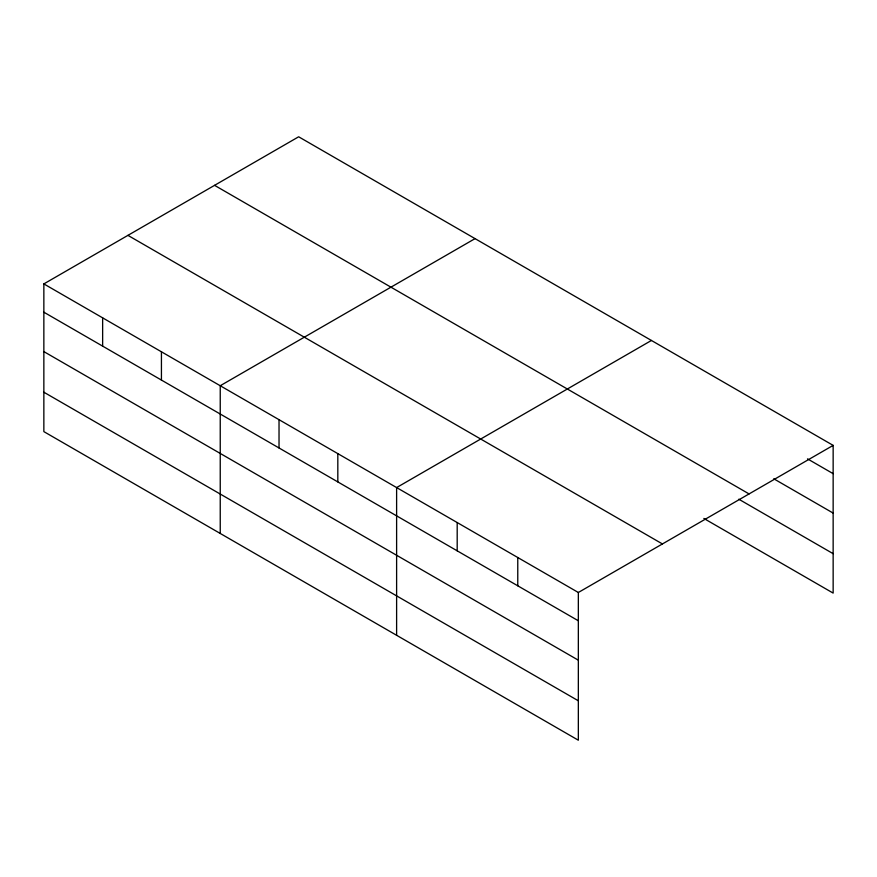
<?xml version="1.0" encoding="UTF-8"?>
<svg xmlns="http://www.w3.org/2000/svg" width="877" height="877" viewBox="0 0 877 877"><rect width="100%" height="100%" fill="white"/><g stroke="black" fill="none" stroke-linecap="round" stroke-linejoin="round"><path stroke-width="1.32" d="M578.338 660.184L578.338 592.49L43.85 283.907L43.85 431.616L578.338 740.21L578.338 660.184L43.85 351.6M703.847 518.439L833.15 593.093L833.15 445.384L298.662 136.79L43.85 283.907M475.038 238.632L220.237 385.737L220.237 533.457M651.425 340.462L396.612 487.579L396.612 635.288M578.338 592.49L833.15 445.384M807.52 458.868L833.15 473.668M773.744 478.776L833.15 513.078M214.569 185.343L749.068 493.926M738.796 499.199L833.15 553.683M127.932 235.365L662.431 543.948M43.85 312.19L578.338 620.773M43.85 392.205L578.338 700.789M517.77 557.52L517.77 585.803M457.191 522.549L457.191 550.833M337.82 453.628L337.82 481.911M279.029 419.688L279.029 447.972M161.434 351.798L161.434 380.081M102.642 317.847L102.642 346.141"/></g></svg>
